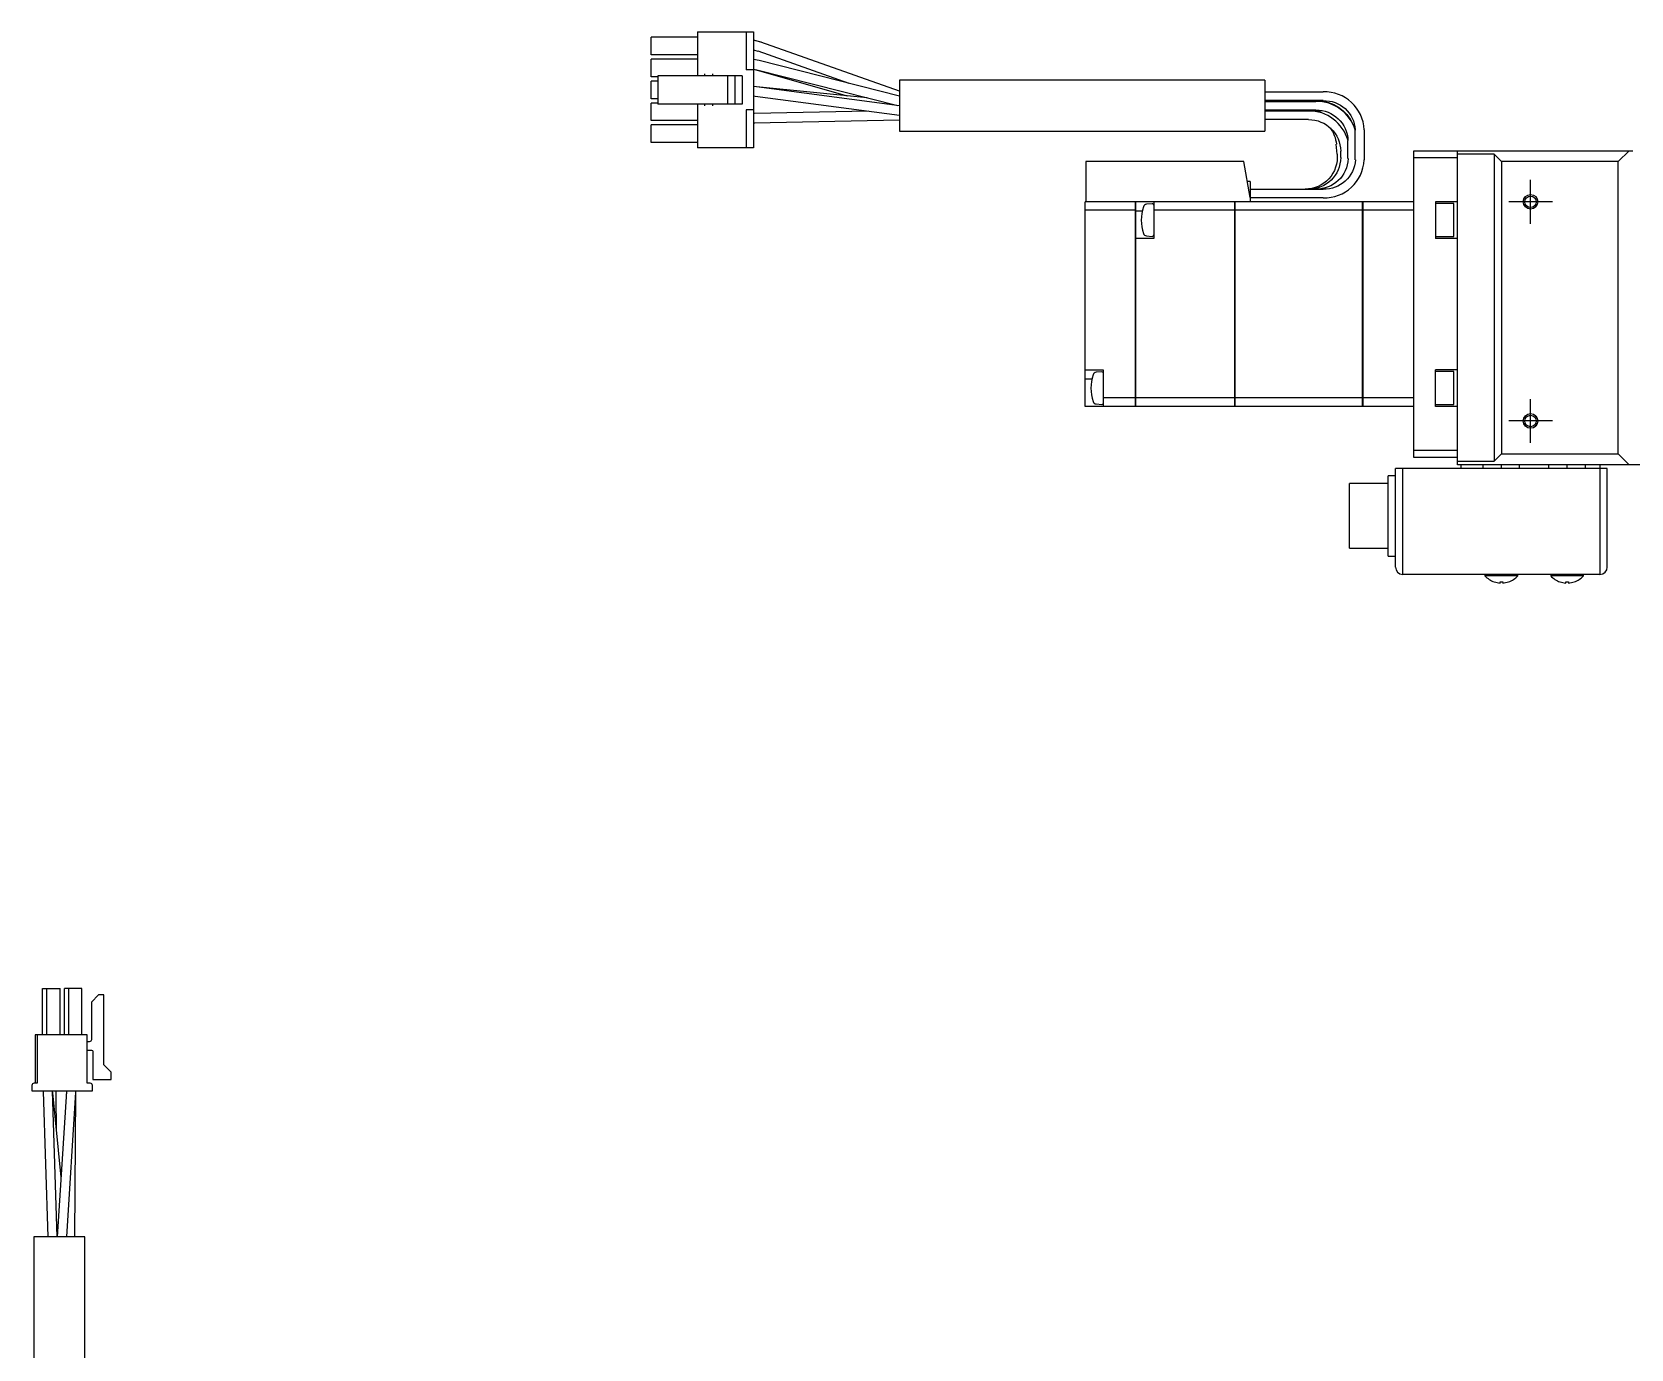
# Model space of a CAD drawing. Extents: x 0 to 1225, y -8 to 997.
# Drawn here: x 230.9 to 449.9, y 634.1 to 814.4 of the extents above; entities that cross this region are included whole.
import ezdxf

# ---------------------------------------------------------------- set-up
doc = ezdxf.new("R2010")
doc.units = 0
doc.header["$LTSCALE"] = 0.5
doc.linetypes.add('CENTER', pattern=[50.8, 31.75, -6.35, 6.35, -6.35])
for name, color, linetype in [('MSM_CENTER', 1, 'CENTER'), ('MSM_CONTINUOUS', 7, 'CONTINUOUS'), ('MSM_NARROW', 5, 'CONTINUOUS')]:
    doc.layers.add(name, color=color, linetype=linetype)

msp = doc.modelspace()

# ---------------------------------------------------------------- linework, layer by layer
at = {"layer": 'MSM_CENTER'}
for p, q in [((436.11, 788.18), (436.11, 794.18)), ((439.11, 791.18), (433.11, 791.18)), ((436.11, 758.18), (436.11, 764.18)), ((439.11, 761.18), (433.11, 761.18))]:
    msp.add_line(p, q, dxfattribs=at)
at = {"layer": 'MSM_CONTINUOUS'}
for p, q in [((322.06, 814.43), (322.06, 808.43)), ((322.06, 814.43), (329.71, 814.43)), ((328.69, 814.43), (328.69, 809.23)), ((329.71, 814.43), (329.71, 798.58)), ((315.71, 811.3), (315.71, 813.7)), ((322.06, 813.7), (315.71, 813.7)), ((330.74, 813.05), (329.71, 813.31)), ((330.75, 813.05), (329.71, 813.31)), ((349.71, 806.32), (330.74, 813.05)), ((322.06, 811.3), (315.71, 811.3)), ((322.06, 810.7), (315.71, 810.7)), ((315.71, 808.3), (315.71, 810.7)), ((329.71, 811.99), (330.31, 811.82)), ((330.47, 810.51), (329.71, 810.64)), ((330.31, 811.83), (342.78, 807.4)), ((349.71, 805.65), (330.47, 810.51)), ((316.6, 808.3), (315.71, 808.3)), ((316.6, 808.43), (316.6, 804.57)), ((328.16, 808.43), (316.6, 808.43)), ((323.01, 808.68), (323.01, 808.43)), ((324.16, 808.43), (324.16, 808.68)), ((326.14, 808.43), (326.14, 804.57)), ((327.16, 808.43), (327.16, 804.57)), ((328.16, 808.43), (328.16, 804.57)), ((329.71, 809.23), (328.69, 809.23)), ((329.71, 809.33), (330.15, 809.25)), ((329.71, 809.32), (330.2, 809.21)), ((330.15, 809.25), (349.49, 804.36)), ((330.2, 809.21), (342.52, 805.7)), ((315.71, 805.3), (315.71, 807.7)), ((316.6, 807.7), (315.71, 807.7)), ((330.12, 806.94), (329.71, 806.97)), ((330.12, 806.93), (329.71, 806.97)), ((329.71, 805.67), (329.95, 805.64)), ((345.29, 805.42), (330.12, 806.94)), ((349.71, 804.33), (330.12, 806.93)), ((349.71, 807.83), (349.71, 800.83)), ((399.71, 807.83), (349.71, 807.83)), ((399.71, 807.83), (399.71, 800.83)), ((399.71, 806.23), (407.71, 806.23)), ((316.6, 805.3), (315.71, 805.3)), ((316.6, 804.7), (315.71, 804.7)), ((315.71, 802.3), (315.71, 804.7)), ((328.16, 804.57), (316.6, 804.57)), ((322.06, 804.57), (322.06, 798.58)), ((323.01, 804.57), (323.01, 804.32)), ((324.16, 804.32), (324.16, 804.57)), ((328.69, 803.77), (328.69, 798.58)), ((329.71, 803.77), (328.69, 803.77)), ((345.41, 803.59), (329.86, 803.28)), ((329.95, 805.64), (349.71, 803.02)), ((407.71, 805.03), (399.71, 805.03)), ((399.71, 804.93), (406.71, 804.93)), ((406.71, 803.73), (399.71, 803.73)), ((399.71, 803.63), (406.71, 803.63)), ((407.42, 803.58), (406.21, 803.73)), ((406.71, 803.63), (407.42, 803.57)), ((407.45, 803.57), (407.42, 803.58)), ((407.42, 803.57), (407.45, 803.57)), ((322.06, 802.3), (315.71, 802.3)), ((315.71, 799.3), (315.71, 801.7)), ((322.06, 801.7), (315.71, 801.7)), ((329.86, 803.28), (329.71, 803.28)), ((329.71, 801.98), (329.82, 801.98)), ((329.71, 801.98), (329.89, 801.98)), ((329.82, 801.98), (349.71, 802.38)), ((405.71, 802.43), (399.71, 802.43)), ((322.06, 799.3), (315.71, 799.3)), ((349.71, 800.83), (399.71, 800.83)), ((411.11, 797.09), (411.11, 799.57)), ((412.1, 801.02), (412.11, 800.99)), ((412.11, 796.93), (412.11, 801.03)), ((413.31, 801.03), (413.31, 796.93)), ((329.71, 798.58), (322.06, 798.58)), ((409.63, 797.69), (409.51, 799.08)), ((410.11, 797.24), (410.11, 798.12)), ((420.11, 798.18), (450.11, 798.18)), ((420.11, 756.18), (420.11, 798.18)), ((426.11, 797.18), (420.11, 797.18)), ((426.11, 755.18), (426.11, 798.18)), ((431.11, 797.68), (426.11, 797.68)), ((431.11, 797.68), (431.11, 755.68)), ((432.11, 796.68), (431.11, 797.68)), ((448.11, 796.68), (449.61, 798.18)), ((375.21, 796.68), (375.21, 791.18)), ((396.84, 796.68), (375.21, 796.68)), ((397.71, 791.78), (396.84, 796.68)), ((448.11, 796.68), (432.11, 796.68)), ((432.11, 796.68), (432.11, 756.68)), ((448.11, 756.68), (448.11, 796.68)), ((397.71, 793.98), (397.32, 793.98)), ((397.71, 793.98), (397.71, 791.18)), ((397.71, 792.93), (407.71, 792.93)), ((413.11, 791.18), (375.11, 791.18)), ((375.11, 763.18), (375.11, 791.18)), ((382, 763.18), (382, 791.18)), ((382.01, 791.17), (382, 791.17)), ((382.01, 791.18), (382.01, 763.18)), ((384.29, 790.91), (383.52, 790.84)), ((384.51, 791.18), (384.51, 786.18)), ((395.61, 763.18), (395.61, 791.18)), ((395.61, 791.17), (395.62, 791.17)), ((395.62, 791.18), (395.62, 763.18)), ((407.71, 791.73), (397.71, 791.73)), ((413.11, 763.18), (413.11, 791.18)), ((413.11, 791.17), (413.12, 791.17)), ((420.11, 791.18), (413.12, 791.18)), ((413.12, 791.18), (413.12, 763.18)), ((426.11, 791.18), (423.11, 791.18)), ((423.11, 791.18), (423.11, 786.18)), ((425.61, 790.93), (423.11, 790.93)), ((425.61, 786.43), (425.61, 790.93)), ((382, 790.02), (375.11, 790.02)), ((382.01, 790.03), (382, 790.03)), ((382.01, 789.93), (382.94, 789.93)), ((395.61, 790.02), (384.51, 790.02)), ((395.61, 790.03), (395.62, 790.03)), ((413.11, 790.02), (395.62, 790.02)), ((413.11, 790.03), (413.12, 790.03)), ((420.11, 790.02), (413.12, 790.02)), ((384.51, 786.18), (382.01, 786.18)), ((383.52, 786.51), (384.29, 786.45)), ((423.11, 786.43), (425.61, 786.43)), ((426.11, 786.18), (423.11, 786.18)), ((375.11, 768.18), (377.61, 768.18)), ((375.11, 766.93), (376.05, 766.93)), ((377.4, 767.91), (376.63, 767.84)), ((377.61, 768.18), (377.61, 763.18)), ((426.11, 768.18), (423.11, 768.18)), ((423.11, 763.18), (423.11, 768.18)), ((425.61, 767.93), (423.11, 767.93)), ((425.61, 763.43), (425.61, 767.93)), ((382, 764.33), (377.61, 764.33)), ((382.01, 764.34), (382, 764.34)), ((395.61, 764.33), (382.01, 764.33)), ((395.61, 764.34), (395.62, 764.34)), ((413.11, 764.33), (395.62, 764.33)), ((413.11, 764.34), (413.12, 764.34)), ((420.11, 764.33), (413.12, 764.33)), ((382, 763.18), (375.11, 763.18)), ((376.63, 763.51), (377.4, 763.45)), ((382.01, 763.19), (382, 763.19)), ((395.61, 763.18), (382.01, 763.18)), ((395.61, 763.19), (395.62, 763.19)), ((413.11, 763.18), (395.62, 763.18)), ((413.11, 763.19), (413.12, 763.19)), ((420.11, 763.18), (413.12, 763.18)), ((423.11, 763.43), (425.61, 763.43)), ((426.11, 763.18), (423.11, 763.18)), ((420.11, 757.18), (426.11, 757.18)), ((426.11, 756.18), (420.11, 756.18)), ((426.11, 755.68), (431.11, 755.68)), ((431.11, 755.68), (432.11, 756.68)), ((432.11, 756.68), (448.11, 756.68)), ((449.61, 755.18), (448.11, 756.68)), ((416.61, 742.68), (416.61, 753.68)), ((417.61, 753.68), (416.61, 753.68)), ((446.61, 754.68), (417.61, 754.68)), ((417.61, 741.18), (417.61, 754.68)), ((418.61, 740.18), (418.61, 754.68)), ((451.11, 755.18), (426.11, 755.18)), ((426.61, 754.68), (426.61, 755.18)), ((429.61, 754.68), (429.61, 755.18)), ((432.11, 754.68), (432.11, 755.18)), ((434.61, 754.68), (434.61, 755.18)), ((438.61, 754.68), (438.61, 755.18)), ((441.11, 754.68), (441.11, 755.18)), ((443.61, 754.68), (443.61, 755.18)), ((445.61, 755.18), (445.61, 740.18)), ((446.61, 741.18), (446.61, 754.68)), ((411.31, 743.75), (411.31, 752.6)), ((416.61, 752.6), (411.31, 752.6)), ((411.31, 743.75), (416.61, 743.75)), ((416.61, 742.68), (417.61, 742.68)), ((445.61, 740.18), (418.61, 740.18)), ((429.86, 740.18), (429.86, 739.99)), ((434.36, 739.99), (429.86, 739.99)), ((434.36, 739.99), (434.36, 740.18)), ((438.86, 740.18), (438.86, 739.99)), ((443.36, 739.99), (438.86, 739.99)), ((443.36, 739.99), (443.36, 740.18)), ((431.13, 739.14), (431.14, 739.15)), ((431.93, 739.15), (432.29, 739.15)), ((431.93, 738.99), (431.93, 739.15)), ((432.29, 739.15), (432.29, 738.99)), ((433.08, 739.15), (433.09, 739.14)), ((440.13, 739.14), (440.14, 739.15)), ((440.93, 739.15), (441.29, 739.15)), ((440.93, 738.99), (440.93, 739.15)), ((441.29, 739.15), (441.29, 738.99)), ((442.08, 739.15), (442.09, 739.14)), ((232.37, 677.14), (232.37, 683.49)), ((232.37, 683.49), (234.77, 683.49)), ((232.97, 677.14), (232.97, 683.49)), ((234.77, 677.14), (234.77, 683.49)), ((235.37, 677.14), (235.37, 683.49)), ((237.77, 683.49), (235.37, 683.49)), ((235.97, 677.14), (235.97, 683.49)), ((237.77, 677.14), (237.77, 683.49)), ((240.06, 682.6), (239.06, 681.6)), ((239.06, 681.6), (239.06, 676.47)), ((240.76, 682.6), (240.06, 682.6)), ((240.76, 673.06), (240.76, 682.6)), ((238.5, 677.14), (231.39, 677.14)), ((231.39, 677.14), (231.39, 670.51)), ((231.64, 677.14), (231.64, 670.51)), ((238.5, 670.51), (238.5, 677.14)), ((238.78, 676.19), (238.5, 676.19)), ((238.5, 675.04), (239.1, 675.04)), ((239.25, 674.89), (239.25, 671.04)), ((241.78, 672.04), (240.76, 673.06)), ((230.93, 670.21), (230.93, 669.49)), ((231.64, 670.51), (231.23, 670.51)), ((238.91, 670.51), (238.5, 670.51)), ((239.21, 669.49), (239.21, 670.21)), ((239.25, 671.04), (241.78, 671.04)), ((241.78, 671.04), (241.78, 672.04)), ((230.93, 669.49), (239.21, 669.49)), ((232.45, 669.49), (232.46, 669.37)), ((232.46, 669.37), (233.1, 649.49)), ((233.75, 669.42), (233.75, 669.49)), ((234.4, 649.49), (233.75, 669.42)), ((233.78, 669.21), (233.76, 669.49)), ((234.91, 657.64), (233.78, 669.21)), ((234.26, 668.82), (234.25, 669.49)), ((234.29, 663.97), (234.26, 668.82)), ((235.64, 669.37), (234.4, 649.51)), ((235.64, 669.49), (235.6, 668.71)), ((235.65, 669.49), (235.64, 669.37)), ((235.7, 649.49), (236.94, 669.29)), ((236.8, 649.49), (236.95, 669.16)), ((236.94, 669.29), (236.95, 669.49)), ((236.95, 669.16), (236.95, 669.49)), ((238.17, 649.49), (231.17, 649.49)), ((231.17, 649.49), (231.17, 624.09)), ((238.17, 624.09), (238.17, 649.49))]:
    msp.add_line(p, q, dxfattribs=at)
for centre in [(436.11, 791.18), (436.11, 761.18)]:
    msp.add_circle(centre, 0.783, dxfattribs=at)
for centre, radius, start, end in [((407.91, 800.83), 5.41, 2.1273, 92.0933), ((405.74, 798.04), 5.59, 15.9654, 90.2921), ((406.78, 799.36), 5.57, 17.3809, 90.7723), ((407.9, 797.14), 5.41, 267.9657, 357.8137), ((388.81, 788.68), 6, 162.3708, 197.6292), ((383.57, 790.34), 0.5, 95, 162.3708), ((384.31, 790.71), 0.2, 0, 95), ((383.57, 787.01), 0.5, 197.6292, 265), ((384.31, 786.65), 0.2, 265, 360), ((381.92, 765.68), 6, 162.3708, 197.6292), ((376.68, 767.34), 0.5, 95, 162.3708), ((377.42, 767.71), 0.2, 18.1949, 95), ((376.68, 764.01), 0.5, 197.6292, 265), ((377.42, 763.65), 0.2, 265, 341.8051), ((418.61, 741.18), 1, 180, 270), ((432.11, 741.98), 3, 221.4096, 250.9979), ((432.11, 741.98), 3, 289.0021, 318.5904), ((441.11, 741.98), 3, 221.4096, 250.9979), ((441.11, 741.98), 3, 289.0021, 318.5904), ((445.61, 741.18), 1, 270, 0), ((432.11, 741.98), 2.99, 251.0315, 266.554), ((432.11, 741.98), 2.99, 273.446, 288.9685), ((441.11, 741.98), 2.99, 251.0315, 266.554), ((441.11, 741.98), 2.99, 273.446, 288.9685), ((231.23, 670.21), 0.3, 90, 180), ((238.91, 670.21), 0.3, 360, 90)]:
    msp.add_arc(centre, radius, start, end, dxfattribs=at)
at = {"layer": 'MSM_CONTINUOUS', "extrusion": (0, 0, -1)}
for centre, radius, start, end in [((-406.82, 799.44), 4.29, 88.4892, 178.3121), ((-406.81, 799.58), 5.45, 91.1091, 156.0046), ((-407.89, 800.81), 4.22, 87.5064, 177.069), ((-405.75, 798.07), 4.36, 89.4314, 179.3937), ((-405.16, 798.69), 4.37, 142.9581, 174.9542), ((-405.26, 797.32), 4.39, 175.0821, 270.1308), ((-405.75, 797.28), 4.36, 180.5892, 270.5857), ((-406.83, 797.21), 4.29, 181.642, 271.5567), ((-407.9, 797.14), 4.22, 182.8542, 272.5704), ((-238.78, 676.47), 0.28, 180, 270), ((-239.1, 674.89), 0.15, 90, 180)]:
    msp.add_arc(centre, radius, start, end, dxfattribs=at)
at = {"layer": 'MSM_NARROW'}
for centre in [(436.11, 791.18), (436.11, 761.18)]:
    msp.add_circle(centre, 1, dxfattribs=at)

doc.saveas('drawing.dxf')
